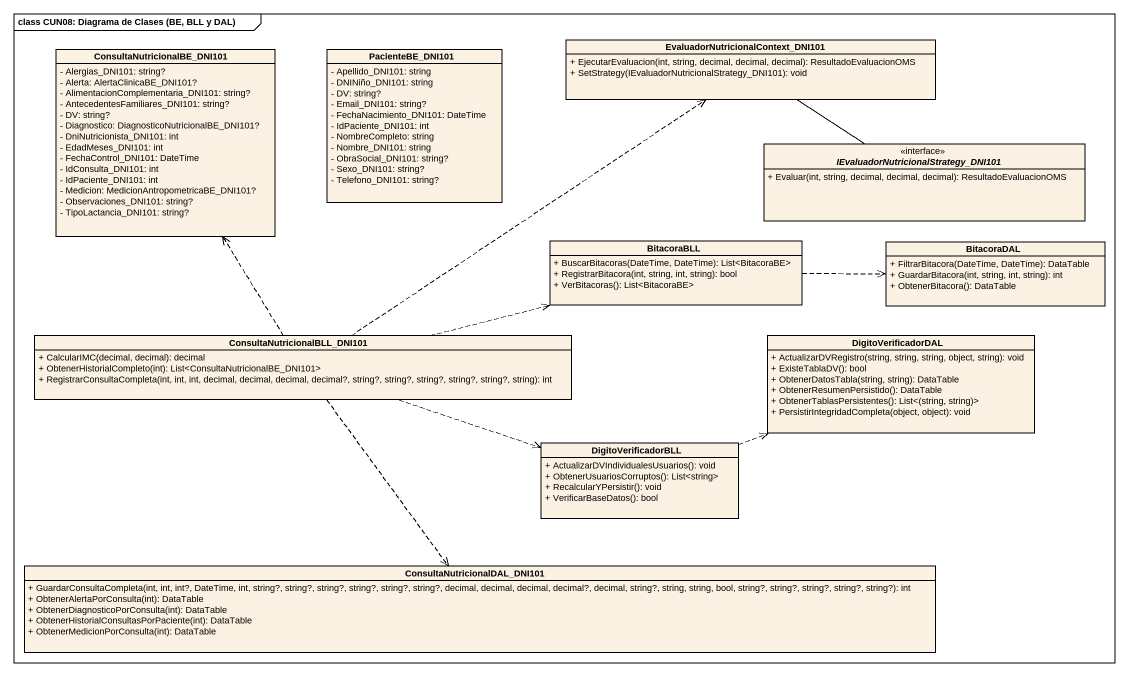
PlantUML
@startuml
mainframe class CUN08: Diagrama de Clases (BE, BLL y DAL)
hide circle
hide empty members
skinparam classAttributeIconSize 0
class ConsultaNutricionalBE_DNI101 {
  - Alergias_DNI101: string?
  - Alerta: AlertaClinicaBE_DNI101?
  - AlimentacionComplementaria_DNI101: string?
  - AntecedentesFamiliares_DNI101: string?
  - DV: string?
  - Diagnostico: DiagnosticoNutricionalBE_DNI101?
  - DniNutricionista_DNI101: int
  - EdadMeses_DNI101: int
  - FechaControl_DNI101: DateTime
  - IdConsulta_DNI101: int
  - IdPaciente_DNI101: int
  - Medicion: MedicionAntropometricaBE_DNI101?
  - Observaciones_DNI101: string?
  - TipoLactancia_DNI101: string?
}
class PacienteBE_DNI101 {
  - Apellido_DNI101: string
  - DNINiño_DNI101: string
  - DV: string?
  - Email_DNI101: string?
  - FechaNacimiento_DNI101: DateTime
  - IdPaciente_DNI101: int
  - NombreCompleto: string
  - Nombre_DNI101: string
  - ObraSocial_DNI101: string?
  - Sexo_DNI101: string?
  - Telefono_DNI101: string?
}
class "EvaluadorNutricionalContext_DNI101" as EvaluadorNutricionalContext {
  + EjecutarEvaluacion(int, string, decimal, decimal, decimal): ResultadoEvaluacionOMS
  + SetStrategy(IEvaluadorNutricionalStrategy_DNI101): void
}
interface "IEvaluadorNutricionalStrategy_DNI101" as IEvaluadorNutricionalStrateg {
  + Evaluar(int, string, decimal, decimal, decimal): ResultadoEvaluacionOMS
}
class BitacoraBLL {
  + BuscarBitacoras(DateTime, DateTime): List<BitacoraBE>
  + RegistrarBitacora(int, string, int, string): bool
  + VerBitacoras(): List<BitacoraBE>
}
class BitacoraDAL {
  + FiltrarBitacora(DateTime, DateTime): DataTable
  + GuardarBitacora(int, string, int, string): int
  + ObtenerBitacora(): DataTable
}
class "ConsultaNutricionalBLL_DNI101" as ConsultaNutricionalBLL {
  + CalcularIMC(decimal, decimal): decimal
  + ObtenerHistorialCompleto(int): List<ConsultaNutricionalBE_DNI101>
  + RegistrarConsultaCompleta(int, int, int, decimal, decimal, decimal, decimal?, string?, string?, string?, string?, string?, string): int
}
class DigitoVerificadorDAL {
  + ActualizarDVRegistro(string, string, string, object, string): void
  + ExisteTablaDV(): bool
  + ObtenerDatosTabla(string, string): DataTable
  + ObtenerResumenPersistido(): DataTable
  + ObtenerTablasPersistentes(): List<(string, string)>
  + PersistirIntegridadCompleta(object, object): void
}
class DigitoVerificadorBLL {
  + ActualizarDVIndividualesUsuarios(): void
  + ObtenerUsuariosCorruptos(): List<string>
  + RecalcularYPersistir(): void
  + VerificarBaseDatos(): bool
}
class "ConsultaNutricionalDAL_DNI101" as ConsultaNutricionalDAL {
  + GuardarConsultaCompleta(int, int, int?, DateTime, int, string?, string?, string?, string?, string?, string?, decimal, decimal, decimal, decimal?, decimal, string?, string, string, bool, string?, string?, string?, string?, string?): int
  + ObtenerAlertaPorConsulta(int): DataTable
  + ObtenerDiagnosticoPorConsulta(int): DataTable
  + ObtenerHistorialConsultasPorPaciente(int): DataTable
  + ObtenerMedicionPorConsulta(int): DataTable
}
EvaluadorNutricionalContext -- IEvaluadorNutricionalStrateg
BitacoraBLL .right.> BitacoraDAL
ConsultaNutricionalBLL .up.> ConsultaNutricionalBE_DNI101
ConsultaNutricionalBLL .up.> EvaluadorNutricionalContext
ConsultaNutricionalBLL .right.> BitacoraBLL
ConsultaNutricionalBLL .right.> DigitoVerificadorBLL
ConsultaNutricionalBLL ..> ConsultaNutricionalDAL
DigitoVerificadorBLL .right.> DigitoVerificadorDAL
@enduml
